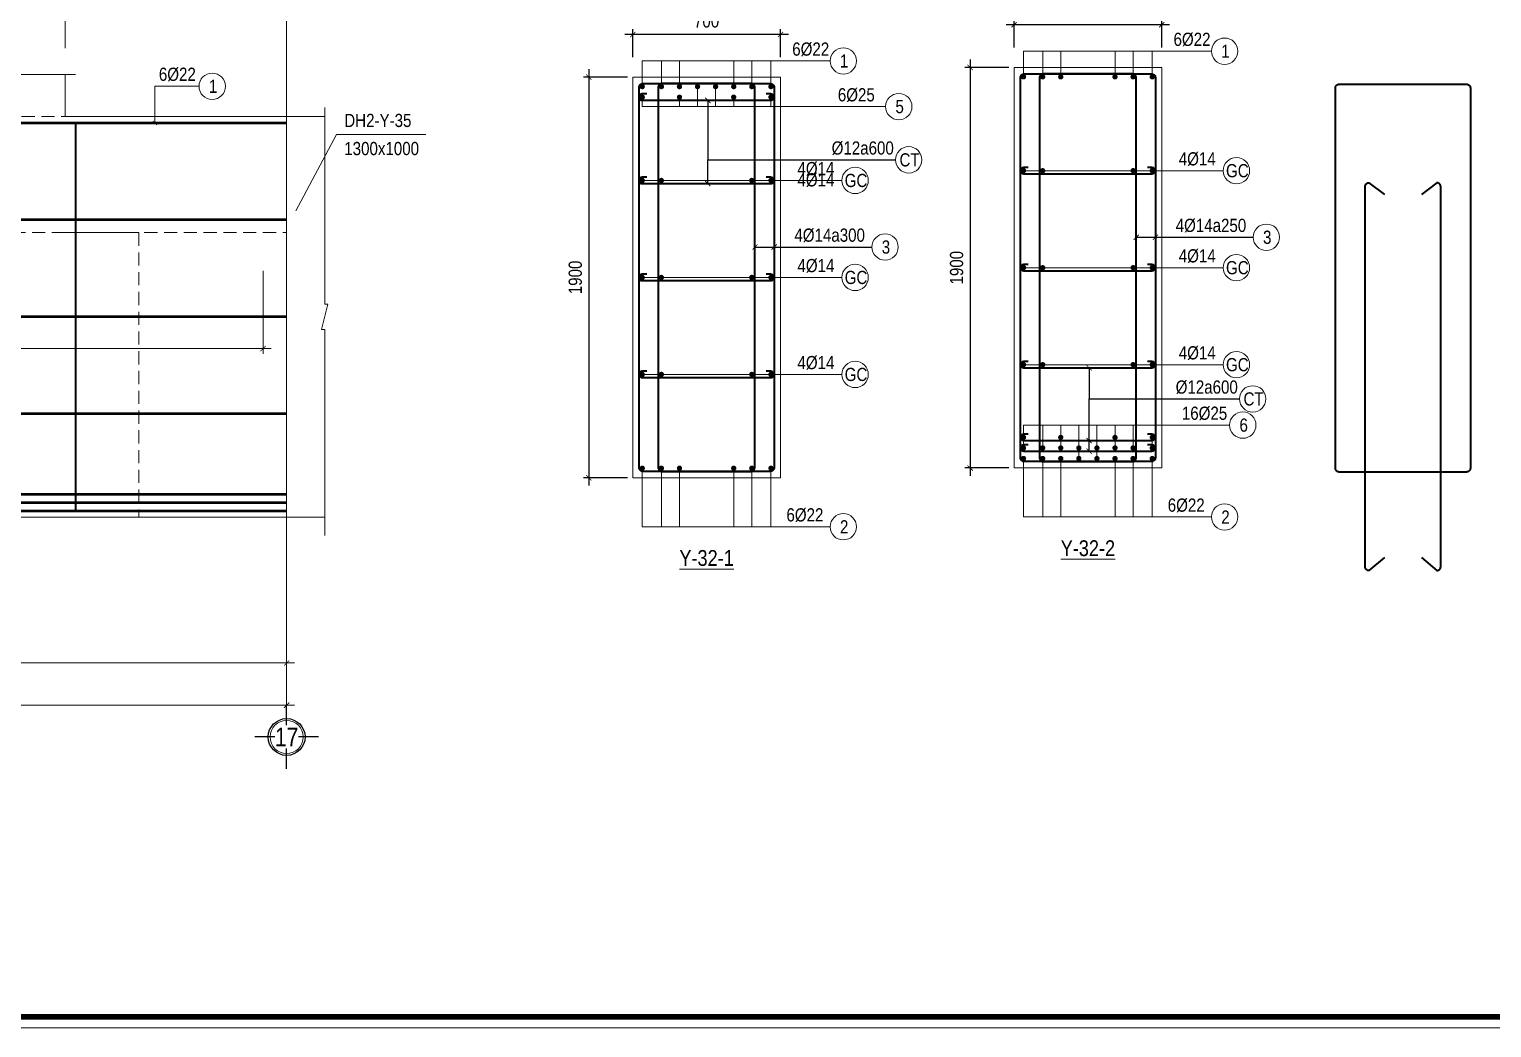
# Model space of a CAD drawing. Header units: millimetres. Extents: x 3014920 to 3563667, y -1638653 to -1356471.
# Drawn here: x 3443658 to 3450590, y -1620686 to -1615950 of the extents above; entities that cross this region are included whole.
import ezdxf
from ezdxf.enums import TextEntityAlignment as Align
from ezdxf.xclip import XClip

# ---------------------------------------------------------------- set-up
doc = ezdxf.new("R2010")
doc.units = ezdxf.units.MM
doc.header["$MEASUREMENT"] = 0
doc.header["$XCLIPFRAME"] = 0
doc.header["$PDMODE"] = 2
for name, pattern in [('6 TANG DIEN HINH 14-15$0$ACAD_ISO10W100', [18, 12, -3, 0, -3]), ('ACAD_ISO04W100', [30, 24, -3, 0, -3]), ('HIDDEN', [0.375, 0.25, -0.125])]:
    doc.linetypes.add(name, pattern=pattern)
doc.layers.get('0').update_dxf_attribs({"lineweight": 9})
doc.layers.get('Defpoints').update_dxf_attribs({"color": 10, "lineweight": 0})
for name, color, linetype, lineweight in [('2', 2, 'Continuous', 20), ('CDAI', 21, 'Continuous', 40), ('CTHEP', 50, 'Continuous', 50), ('DBAO', 90, 'Continuous', 13), ('DGIONG', 130, 'Continuous', 13), ('DMo', 9, 'HIDDEN', 9), ('KTH', 154, 'Continuous', 9), ('Net khuat', 8, 'HIDDEN', 13), ('TEXT', 7, 'Continuous', 15), ('TRUC', 251, 'ACAD_ISO04W100', 9)]:
    doc.layers.add(name, color=color, linetype=linetype, lineweight=lineweight)
doc.layers.add('8', color=8, linetype='Continuous')
doc.styles.add('HELVECONDENSE', font='VHELVCN_0.TTF')
doc.styles.add('Star-HelCon', font='VHELVCN_0.TTF')
doc.styles.add('TTP-HelCon', font='VHELVCN_0.TTF')
doc.styles.add('VNI-HELVE-CONDENSE', font='VHELVCN_0.TTF')
doc.dimstyles.new('kc-25', dxfattribs={"dimtxt": 62.5, "dimasz": 20, "dimexe": 20, "dimexo": 50, "dimgap": 25, "dimtad": 3, "dimdec": 0, "dimzin": 0, "dimdsep": 46, "dimtxsty": 'VNI-HELVE-CONDENSE', "dimblk": 'DIM', "dimcen": 2.5, "dimclrd": 256, "dimclre": 154, "dimclrt": 7, "dimaunit": 1, "dimadec": 0, "dimazin": 0, "dimtfac": 1, "dimtdec": 0, "dimtix": 1, "dimtmove": 0, "dimatfit": 3, "dimldrblk": 'DOT', "dimfxl": 1, "dimtolj": 1, "dimtzin": 0, "dimarcsym": 0})
doc.dimstyles.new('TTP-25', dxfattribs={"dimscale": 25, "dimtxt": 2.5, "dimasz": 1, "dimexe": 1, "dimexo": 1, "dimgap": 0.09, "dimtad": 0, "dimdec": 4, "dimrnd": 1, "dimzin": 9, "dimdsep": 46, "dimtxsty": 'TTP-HelCon', "dimblk": 'ARCHTICK', "dimcen": 0.09, "dimdle": 1.5, "dimclrd": 256, "dimclre": 256, "dimclrt": 7, "dimadec": 0, "dimazin": 0, "dimtfac": 1, "dimtdec": 4, "dimtmove": 0, "dimatfit": 3, "dimldrblk": 'ARCHTICK', "dimfxl": 1, "dimtvp": 1, "dimtolj": 1, "dimtzin": 0, "dimarcsym": 0})

# ---------------------------------------------------------------- blocks, each defined once
blk = doc.blocks.new('_ArchTick')
at = {"color": 0, "linetype": 'ByBlock', "const_width": 0.15}
blk.add_lwpolyline([(-0.5, -0.5), (0.5, 0.5)], dxfattribs=at)
blk = doc.blocks.new('*D1881')
at = {"layer": 'Defpoints', "color": 0, "transparency": 16777216}
for p in [(0, -2366.2), (10450, -2366.2), (10450, -2791.2)]:
    blk.add_point(p, dxfattribs=at)
at = {"layer": 'KTH', "lineweight": -2, "transparency": 16777216}
for p, q in [((0, -2391.2), (0, -2816.2)), ((10450, -2391.2), (10450, -2816.2)), ((-37.5, -2791.2), (10487.5, -2791.2))]:
    blk.add_line(p, q, dxfattribs=at)
at = {"layer": 'KTH', "lineweight": -2, "transparency": 16777216, "xscale": 25, "yscale": 25, "zscale": 25, "rotation": 180}
blk.add_blockref('_ArchTick', (0, -2791.2), dxfattribs=at)
at = {"layer": 'KTH', "lineweight": -2, "transparency": 16777216, "xscale": 25, "yscale": 25, "zscale": 25}
blk.add_blockref('_ArchTick', (10450, -2791.2), dxfattribs=at)
at = {"layer": 'KTH', "color": 7, "transparency": 16777216, "insert": (5225, -2727.4), "char_height": 62.5, "attachment_point": 5, "style": 'TTP-HelCon'}
blk.add_mtext('\\A1;10450', dxfattribs=at)
blk = doc.blocks.new('*D1883')
at = {"layer": 'Defpoints', "color": 0, "transparency": 16777216}
for p in [(5400, -1870), (10450, -2366.2), (5400, -2591.2)]:
    blk.add_point(p, dxfattribs=at)
at = {"layer": 'KTH', "lineweight": -2, "transparency": 16777216}
for p, q in [((5400, -1895), (5400, -2616.2)), ((10450, -2391.2), (10450, -2616.2)), ((10487.5, -2591.2), (5362.5, -2591.2))]:
    blk.add_line(p, q, dxfattribs=at)
at = {"layer": 'KTH', "lineweight": -2, "transparency": 16777216, "xscale": 25, "yscale": 25, "zscale": 25, "rotation": 180}
blk.add_blockref('_ArchTick', (5400, -2591.2), dxfattribs=at)
at = {"layer": 'KTH', "lineweight": -2, "transparency": 16777216, "xscale": 25, "yscale": 25, "zscale": 25}
blk.add_blockref('_ArchTick', (10450, -2591.2), dxfattribs=at)
at = {"layer": 'KTH', "color": 7, "transparency": 16777216, "insert": (7925, -2527.4), "char_height": 62.5, "attachment_point": 5, "style": 'TTP-HelCon'}
blk.add_mtext('\\A1;5050', dxfattribs=at)
blk = doc.blocks.new('*D1870')
at = {"layer": 'Defpoints', "color": 0, "transparency": 16777216}
for p in [(10338.8, -706.1), (5400, -924.3), (5400, -1100)]:
    blk.add_point(p, dxfattribs=at)
at = {"layer": 'KTH', "lineweight": -2, "transparency": 16777216}
for p, q in [((10338.8, -731.1), (10338.8, -1125)), ((5400, -949.3), (5400, -1125)), ((10376.3, -1100), (5362.5, -1100))]:
    blk.add_line(p, q, dxfattribs=at)
at = {"layer": 'KTH', "lineweight": -2, "transparency": 16777216, "xscale": 25, "yscale": 25, "zscale": 25, "rotation": 180}
blk.add_blockref('_ArchTick', (5400, -1100), dxfattribs=at)
at = {"layer": 'KTH', "lineweight": -2, "transparency": 16777216, "xscale": 25, "yscale": 25, "zscale": 25}
blk.add_blockref('_ArchTick', (10338.8, -1100), dxfattribs=at)
at = {"layer": 'KTH', "color": 7, "transparency": 16777216, "insert": (7869.4, -1030.1), "char_height": 62.5, "attachment_point": 5, "style": 'TTP-HelCon'}
blk.add_mtext('\\A1;4Þ14a250-3', dxfattribs=at)
blk = doc.blocks.new('*D1871')
at = {"layer": 'Defpoints', "color": 0, "transparency": 16777216}
for p in [(9400, 574), (9400, 300), (10450, 0)]:
    blk.add_point(p, dxfattribs=at)
at = {"layer": 'KTH', "lineweight": -2, "transparency": 16777216}
for p, q in [((10487.5, 574), (9362.5, 574)), ((9400, 325), (9400, 599)), ((10450, 25), (10450, 599))]:
    blk.add_line(p, q, dxfattribs=at)
at = {"layer": 'KTH', "lineweight": -2, "transparency": 16777216, "xscale": 25, "yscale": 25, "zscale": 25, "rotation": 180}
blk.add_blockref('_ArchTick', (9400, 574), dxfattribs=at)
at = {"layer": 'KTH', "lineweight": -2, "transparency": 16777216, "xscale": 25, "yscale": 25, "zscale": 25}
blk.add_blockref('_ArchTick', (10450, 574), dxfattribs=at)
at = {"layer": 'KTH', "color": 7, "transparency": 16777216, "insert": (9925, 637.8), "char_height": 62.5, "attachment_point": 5, "style": 'TTP-HelCon'}
blk.add_mtext('\\A1;1050', dxfattribs=at)
blk = doc.blocks.new('*D1873')
at = {"layer": 'Defpoints', "color": 0, "transparency": 16777216}
for p in [(9400, 574), (6250, 300), (9400, 300)]:
    blk.add_point(p, dxfattribs=at)
at = {"layer": 'KTH', "lineweight": -2, "transparency": 16777216}
for p, q in [((6212.5, 574), (9437.5, 574)), ((6250, 325), (6250, 599)), ((9400, 325), (9400, 599))]:
    blk.add_line(p, q, dxfattribs=at)
at = {"layer": 'KTH', "lineweight": -2, "transparency": 16777216, "xscale": 25, "yscale": 25, "zscale": 25, "rotation": 180}
blk.add_blockref('_ArchTick', (6250, 574), dxfattribs=at)
at = {"layer": 'KTH', "lineweight": -2, "transparency": 16777216, "xscale": 25, "yscale": 25, "zscale": 25}
blk.add_blockref('_ArchTick', (9400, 574), dxfattribs=at)
at = {"layer": 'KTH', "color": 7, "transparency": 16777216, "insert": (7825, 637.8), "char_height": 62.5, "attachment_point": 5, "style": 'TTP-HelCon'}
blk.add_mtext('\\A1;3150', dxfattribs=at)
blk = doc.blocks.new('dau truc')
blk.add_circle((0, 0), 180)
at = {"layer": '8'}
for p, q in [((0, 127), (0, 345)), ((-127, 0), (-345, 0)), ((0, -345), (0, -127)), ((345, 0), (127, 0))]:
    blk.add_line(p, q, dxfattribs=at)
blk.add_circle((0, 0), 200, dxfattribs=at)
at = {"layer": 'TEXT', "style": 'HELVECONDENSE'}
blk.add_attdef('A', text='', height=233, dxfattribs=at).set_placement((0, 0), align=Align.MIDDLE)
blk = doc.blocks.new('DIM')
h = blk.add_hatch(color=1)
h.paths.add_polyline_path([(0.49, 0.29, 1), (0.29, 0.49), (-0.19, 0), (0.19, 0)])
h.paths.add_polyline_path([(0.19, 0), (-0.19, 0), (-0.49, -0.29, 1), (-0.29, -0.49)])
at = {"color": 9}
for p, q in [((-0.19, 0), (-1.5, 0)), ((0.19, 0), (1.5, 0))]:
    blk.add_line(p, q, dxfattribs=at)
at = {"color": 1}
for p, q in [((-0.49, -0.29), (0.29, 0.49)), ((-0.29, -0.49), (0.49, 0.29)), ((-0.19, 0), (0.19, 0))]:
    blk.add_line(p, q, dxfattribs=at)
blk.add_arc((-0.39, -0.39), 0.138, 135, 315, dxfattribs=at)
blk = doc.blocks.new('*D487')
at = {"layer": 'Defpoints', "color": 0, "ltscale": 500, "transparency": 16777216}
for p in [(3446518.5, -1615974.6), (3446518.5, -1616107.8), (3447218.5, -1616107.8)]:
    blk.add_point(p, dxfattribs=at)
at = {"layer": 'KTH', "lineweight": -2, "ltscale": 500, "transparency": 16777216}
for p, q in [((3446518.5, -1616082.8), (3446518.5, -1615949.6)), ((3447218.5, -1616082.8), (3447218.5, -1615949.6)), ((3447256, -1615974.6), (3446481, -1615974.6))]:
    blk.add_line(p, q, dxfattribs=at)
at = {"layer": 'KTH', "lineweight": -2, "ltscale": 500, "transparency": 16777216, "xscale": 25, "yscale": 25, "zscale": 25, "rotation": 180}
blk.add_blockref('_ArchTick', (3446518.5, -1615974.6), dxfattribs=at)
at = {"layer": 'KTH', "lineweight": -2, "ltscale": 500, "transparency": 16777216, "xscale": 25, "yscale": 25, "zscale": 25}
blk.add_blockref('_ArchTick', (3447218.5, -1615974.6), dxfattribs=at)
at = {"layer": 'KTH', "color": 7, "ltscale": 500, "transparency": 16777216, "insert": (3446868.5, -1615910.8), "char_height": 62.5, "attachment_point": 5, "style": 'TTP-HelCon'}
blk.add_mtext('\\A1;700', dxfattribs=at)
blk = doc.blocks.new('*D488')
at = {"layer": 'Defpoints', "color": 0, "ltscale": 500, "transparency": 16777216}
for p in [(3448325.7, -1616130.6), (3448117.4, -1618030.6), (3448325.7, -1618030.6)]:
    blk.add_point(p, dxfattribs=at)
at = {"layer": 'KTH', "lineweight": -2, "ltscale": 500, "transparency": 16777216}
for p, q in [((3448117.4, -1616093.1), (3448117.4, -1618068.1)), ((3448300.7, -1616130.6), (3448092.4, -1616130.6)), ((3448300.7, -1618030.6), (3448092.4, -1618030.6))]:
    blk.add_line(p, q, dxfattribs=at)
at = {"layer": 'KTH', "lineweight": -2, "ltscale": 500, "transparency": 16777216, "xscale": 25, "yscale": 25, "zscale": 25}
for p, rotation in [((3448117.4, -1616130.6), 90), ((3448117.4, -1618030.6), 270)]:
    blk.add_blockref('_ArchTick', p, dxfattribs=dict(at, rotation=rotation))
at = {"layer": 'KTH', "color": 7, "ltscale": 500, "transparency": 16777216, "insert": (3448053.6, -1617080.6), "char_height": 62.5, "attachment_point": 5, "rotation": 90, "style": 'TTP-HelCon'}
blk.add_mtext('\\A1;1900', dxfattribs=at)
blk = doc.blocks.new('*D489')
at = {"layer": 'Defpoints', "color": 0, "ltscale": 500, "transparency": 16777216}
for p in [(3448325.7, -1615928.3), (3448325.7, -1616061.5), (3449025.7, -1616061.5)]:
    blk.add_point(p, dxfattribs=at)
at = {"layer": 'KTH', "lineweight": -2, "ltscale": 500, "transparency": 16777216}
for p, q in [((3449063.2, -1615928.3), (3448288.2, -1615928.3)), ((3448325.7, -1616036.5), (3448325.7, -1615903.3)), ((3449025.7, -1616036.5), (3449025.7, -1615903.3))]:
    blk.add_line(p, q, dxfattribs=at)
at = {"layer": 'KTH', "lineweight": -2, "ltscale": 500, "transparency": 16777216, "xscale": 25, "yscale": 25, "zscale": 25, "rotation": 180}
blk.add_blockref('_ArchTick', (3448325.7, -1615928.3), dxfattribs=at)
at = {"layer": 'KTH', "lineweight": -2, "ltscale": 500, "transparency": 16777216, "xscale": 25, "yscale": 25, "zscale": 25}
blk.add_blockref('_ArchTick', (3449025.7, -1615928.3), dxfattribs=at)
at = {"layer": 'KTH', "color": 7, "ltscale": 500, "transparency": 16777216, "insert": (3448675.7, -1615864.5), "char_height": 62.5, "attachment_point": 5, "style": 'TTP-HelCon'}
blk.add_mtext('\\A1;700', dxfattribs=at)
blk = doc.blocks.new('*D490')
at = {"layer": 'Defpoints', "color": 0, "ltscale": 500, "transparency": 16777216}
for p in [(3446518.5, -1616176.8), (3446310.2, -1618076.8), (3446518.5, -1618076.8)]:
    blk.add_point(p, dxfattribs=at)
at = {"layer": 'KTH', "lineweight": -2, "ltscale": 500, "transparency": 16777216}
for p, q in [((3446310.2, -1616139.3), (3446310.2, -1618114.3)), ((3446493.5, -1616176.8), (3446285.2, -1616176.8)), ((3446493.5, -1618076.8), (3446285.2, -1618076.8))]:
    blk.add_line(p, q, dxfattribs=at)
at = {"layer": 'KTH', "lineweight": -2, "ltscale": 500, "transparency": 16777216, "xscale": 25, "yscale": 25, "zscale": 25}
for p, rotation in [((3446310.2, -1616176.8), 90), ((3446310.2, -1618076.8), 270)]:
    blk.add_blockref('_ArchTick', p, dxfattribs=dict(at, rotation=rotation))
at = {"layer": 'KTH', "color": 7, "ltscale": 500, "transparency": 16777216, "insert": (3446246.4, -1617126.8), "char_height": 62.5, "attachment_point": 5, "rotation": 90, "style": 'TTP-HelCon'}
blk.add_mtext('\\A1;1900', dxfattribs=at)
blk = doc.blocks.new('*D1556')
at = {"layer": 'Defpoints', "color": 0, "transparency": 16777216}
for p in [(32600, -2312.3), (41800, -2312.3), (32600, -2813.3)]:
    blk.add_point(p, dxfattribs=at)
at = {"layer": 'KTH', "lineweight": -2, "transparency": 16777216}
for p, q in [((32600, -2337.3), (32600, -2838.3)), ((41800, -2337.3), (41800, -2838.3)), ((41837.5, -2813.3), (32562.5, -2813.3))]:
    blk.add_line(p, q, dxfattribs=at)
at = {"layer": 'KTH', "lineweight": -2, "transparency": 16777216, "xscale": 25, "yscale": 25, "zscale": 25, "rotation": 180}
blk.add_blockref('_ArchTick', (32600, -2813.3), dxfattribs=at)
at = {"layer": 'KTH', "lineweight": -2, "transparency": 16777216, "xscale": 25, "yscale": 25, "zscale": 25}
blk.add_blockref('_ArchTick', (41800, -2813.3), dxfattribs=at)
at = {"layer": 'KTH', "color": 7, "transparency": 16777216, "insert": (37200, -2749.4), "char_height": 62.5, "attachment_point": 5, "style": 'TTP-HelCon'}
blk.add_mtext('\\A1;9200', dxfattribs=at)
blk = doc.blocks.new('*D1558')
at = {"layer": 'Defpoints', "color": 0, "transparency": 16777216}
for p in [(49300, -2312.3), (57600, -2312.3), (57600, -2813.3)]:
    blk.add_point(p, dxfattribs=at)
at = {"layer": 'KTH', "lineweight": -2, "transparency": 16777216}
for p, q in [((49300, -2337.3), (49300, -2838.3)), ((57600, -2337.3), (57600, -2838.3)), ((49262.5, -2813.3), (57637.5, -2813.3))]:
    blk.add_line(p, q, dxfattribs=at)
at = {"layer": 'KTH', "lineweight": -2, "transparency": 16777216, "xscale": 25, "yscale": 25, "zscale": 25, "rotation": 180}
blk.add_blockref('_ArchTick', (49300, -2813.3), dxfattribs=at)
at = {"layer": 'KTH', "lineweight": -2, "transparency": 16777216, "xscale": 25, "yscale": 25, "zscale": 25}
blk.add_blockref('_ArchTick', (57600, -2813.3), dxfattribs=at)
at = {"layer": 'KTH', "color": 7, "transparency": 16777216, "insert": (53450, -2749.4), "char_height": 62.5, "attachment_point": 5, "style": 'TTP-HelCon'}
blk.add_mtext('\\A1;8300', dxfattribs=at)
blk = doc.blocks.new('CHG_XX_Khung ten')
blk.add_lwpolyline([(15, 579), (826, 579), (826, 15), (15, 15)], close=True)
at = {"color": 4, "linetype": 'Continuous', "const_width": 1}
blk.add_lwpolyline([(17, 577), (824, 577), (824, 17), (17, 17)], close=True, dxfattribs=at)
blk = doc.blocks.new('2Y-32')
at = {"layer": 'CDAI'}
blk.add_lwpolyline([(9449.99836, -30.01737), (9449.99836, -1870.01737)], dxfattribs=at)
at = {"layer": 'CTHEP'}
for p, q in [((10449.99117, -490), (-294.55642, -490)), ((10449.99117, -950), (-294.55642, -950)), ((10449.99117, -1410), (-294.55642, -1410)), ((-341.19187, -1870), (10449.99117, -1870))]:
    blk.add_line(p, q, dxfattribs=at)
for points in [[(-357.10992, -529.59684), (-357.10992, -30), (10449.99117, -30)], [(5399.99117, -1789.99999), (10449.99117, -1789.99999)], [(5399.99117, -1830), (10449.99117, -1830)]]:
    blk.add_lwpolyline(points, dxfattribs=at)
at = {"layer": 'DBAO', "linetype": 'Continuous'}
for p, q in [((9400, 200), (9400, 0)), ((9400.00002, 0), (10630.9478, 0))]:
    blk.add_line(p, q, dxfattribs=at)
at = {"layer": 'DBAO', "linetype": 'Continuous', "flags": 128}
blk.add_lwpolyline([(10630.9478, -1900), (-400.00883, -1900), (-400.00883, 0)], dxfattribs=at)
at = {"layer": 'DBAO'}
blk.add_lwpolyline([(10630.9478, 42.74808), (10630.9478, -890), (10645.9478, -890), (10615.9478, -1010), (10630.9478, -1010), (10630.9478, -1986.21455)], dxfattribs=at)
at = {"layer": 'DGIONG'}
for q in [(10493.71589, -446.90443), (11109.8518, -84.80535)]:
    blk.add_line((10685.70603, -84.80535), q, dxfattribs=at)
at = {"layer": 'DGIONG', "linetype": 'Continuous', "flags": 128}
blk.add_lwpolyline([(9450, 200), (8082.4132, 200), (8069.9132, 165.65653), (8044.9132, 234.34347), (8032.4132, 200), (6799.9925, 200)], dxfattribs=at)
at = {"layer": 'DGIONG'}
blk.add_circle((10097.39356, 143.92733), 62.5, dxfattribs=at)
at = {"layer": 'Net khuat', "ltscale": 250}
for p, q in [((6850, 0), (9400, 0)), ((9399.9925, 0), (9400, 0)), ((8399.88353, -549.9829), (9749.98956, -549.98529)), ((9400, -549.98684), (10449.99117, -549.98782)), ((9749.98956, -549.98529), (9749.98956, -1900))]:
    blk.add_line(p, q, dxfattribs=at)
at = {"layer": 'TRUC', "linetype": '6 TANG DIEN HINH 14-15$0$ACAD_ISO10W100', "ltscale": 1250}
blk.add_lwpolyline([(10449.99117, 378.27092), (10449.99117, -2838.84267)], dxfattribs=at)
at = {"layer": '2', "ltscale": 300}
ref = blk.add_blockref('dau truc', (10449.99117, -2942.06577), dxfattribs=dict(at, xscale=0.436713129747659, yscale=0.436713129747659, zscale=0.436713129747659))
ref.add_attrib('A', '17', dxfattribs={"layer": 'TEXT', "height": 87.5, "style": 'HELVECONDENSE'}).set_placement((10449.99117, -2942.06577), align=Align.MIDDLE)
at = {"layer": 'TEXT', "style": 'TTP-HelCon'}
for s, p in [('6Þ22', (9844.40533, 169.78028, 0)), ('DH2-Y-35', (10723.1939, -49.18299, 0)), ('1300x1000', (10723.1939, -182.52315, 0))]:
    blk.add_text(s, height=62.5, dxfattribs=at).set_placement(p)
at = {"layer": 'TEXT', "style": 'Star-HelCon'}
blk.add_text('1', height=62.5, dxfattribs=at).set_placement((10101.56023, 143.92733), align=Align.MIDDLE)
at = {"layer": 'KTH'}
for base, p1, p2, picture, middle in [((9400, 574.00461), (6249.98958, 300), (9400, 300), '*D1873', (7824.99479, 637.83794)), ((5399.99117, -2591.2455), (10449.99117, -2366.2455), (5399.99117, -1870), '*D1883', (7924.99117, -2527.41217)), ((10449.99117, -2791.20124), (-0.00883, -2366.2455), (10449.99117, -2366.2455), '*D1881', (5224.99117, -2727.36791))]:
    dim = blk.add_linear_dim(base=base, p1=p1, p2=p2, angle=180, dimstyle='TTP-25', override={"dimtmove": 1}, dxfattribs=at)
    dim.commit()
    dim.dimension.update_dxf_attribs({"geometry": picture, "text_midpoint": middle})
dim = blk.add_linear_dim(base=(9400, 574.00461), p1=(10449.99117, 0), p2=(9400, 300), dimstyle='TTP-25', override={"dimtmove": 1}, dxfattribs=at)
dim.commit()
dim.dimension.update_dxf_attribs({"geometry": '*D1871', "text_midpoint": (9924.99559, 637.83794)})
dim = blk.add_linear_dim(base=(5399.99117, -1100), p1=(10338.84177, -706.10581), p2=(5399.99117, -924.2705), angle=180, text='4Þ14a250-3', dimstyle='TTP-25', override={"dimtmove": 1}, dxfattribs=at)
dim.commit()
dim.dimension.update_dxf_attribs({"geometry": '*D1870', "text_midpoint": (7869.41647, -1030.08334)})
at = {"layer": 'DGIONG'}
blk.add_leader([(9825.89356, -30), (9825.8933, 143.92733), (10034.89356, 143.92733)], dimstyle='kc-25', override={"dimtad": 0, "dimldrblk": 'ArchTick', "dimfxl": 100, "dimarcsym": 1}, dxfattribs=at)
blk = doc.blocks.new('2Y-33')
at = {"layer": 'CTHEP'}
for p, q in [((73731.99983, -490), (6753.45448, -490)), ((73719.76007, -950), (6753.45448, -950)), ((73719.76007, -1410), (6753.45448, -1410)), ((6614.26151, -1870), (73770.00002, -1870))]:
    blk.add_line(p, q, dxfattribs=at)
blk.add_lwpolyline([(6609.38628, -529.99859), (6609.38628, -30), (73770.00002, -30), (73770.00002, -530.00001)], dxfattribs=at)
at = {"layer": 'DBAO', "linetype": 'Continuous'}
for p, q in [((49599.99999, 0.00196), (57599.99998, 0.00195)), ((6568.4461, -1900), (73799.99996, -1900))]:
    blk.add_line(p, q, dxfattribs=at)
at = {"layer": 'Net khuat', "ltscale": 250}
blk.add_line((49599.99998, -550), (57475, -550), dxfattribs=at)
at = {"layer": 'KTH'}
dim = blk.add_linear_dim(base=(32599.99998, -2813.28223), p1=(41799.99998, -2312.28223), p2=(32599.99998, -2312.28223), dimstyle='TTP-25', override={"dimtmove": 1}, dxfattribs=at)
dim.commit()
dim.dimension.update_dxf_attribs({"geometry": '*D1556', "text_midpoint": (37199.99998, -2749.44889)})
dim = blk.add_linear_dim(base=(57599.99997, -2813.28223), p1=(49299.99998, -2312.28223), p2=(57599.99997, -2312.28223), angle=180, dimstyle='TTP-25', override={"dimtmove": 1}, dxfattribs=at)
dim.commit()
dim.dimension.update_dxf_attribs({"geometry": '*D1558', "text_midpoint": (53449.99998, -2749.44889)})

msp = doc.modelspace()

# ---------------------------------------------------------------- linework, layer by layer
at = {"layer": 'CDAI', "elevation": 0}
for points in [[(3448374.40769, -1616160.55997), (3448976.90769, -1616160.55997, -0.4142135624), (3448995.65769, -1616179.30997), (3448995.65769, -1617981.80997, -0.4142135624), (3448976.90769, -1618000.55997), (3448374.40769, -1618000.55997, -0.4142135624), (3448355.65769, -1617981.80997), (3448355.65769, -1616179.30997, -0.4142135624)], [(3448886.1934, -1616160.55997), (3448465.12197, -1616160.55998, 0.4142135624), (3448446.37197, -1616179.30998), (3448446.37197, -1617981.80998, 0.4142135624), (3448465.12197, -1618000.55998), (3448886.1934, -1618000.55997, 0.4142135624), (3448904.9434, -1617981.80997), (3448904.9434, -1616179.30997, 0.4142135624)]]:
    msp.add_lwpolyline(points, format="xyb", close=True, dxfattribs=at)
at = {"layer": 'CDAI'}
for points in [[(3446567.22216, -1616206.83451), (3447169.72216, -1616206.83451, -0.4142135624), (3447188.47216, -1616225.58451), (3447188.47216, -1618028.08451, -0.4142135624), (3447169.72216, -1618046.83451), (3446567.22216, -1618046.83451, -0.4142135624), (3446548.47216, -1618028.08451), (3446548.47216, -1616225.58451, -0.4142135624)], [(3447079.00787, -1616206.83451), (3446657.93644, -1616206.83451, 0.4142135624), (3446639.18644, -1616225.58451), (3446639.18644, -1618028.08451, 0.4142135624), (3446657.93644, -1618046.83451), (3447079.00787, -1618046.83451, 0.4142135624), (3447097.75787, -1618028.08451), (3447097.75787, -1616225.58451, 0.4142135624)], [(3449867.26047, -1616209.81177), (3450469.76047, -1616209.81177, -0.4142135624), (3450488.51047, -1616228.56177), (3450488.51047, -1618031.06177, -0.4142135624), (3450469.76047, -1618049.81177), (3449867.26047, -1618049.81177, -0.4142135624), (3449848.51047, -1618031.06177), (3449848.51047, -1616228.56177, -0.4142135624)]]:
    msp.add_lwpolyline(points, format="xyb", close=True, dxfattribs=at)
for points in [[(3446585.39215, -1616256.83451), (3446563.47216, -1616256.83451, 0.4142135624), (3446548.47216, -1616271.83451, 0.4142135624), (3446563.47216, -1616286.83451), (3447173.47216, -1616286.83451, 0.4142135624), (3447188.47216, -1616271.83451, 0.4142135624), (3447173.47216, -1616256.83451), (3447151.55216, -1616256.83451)], [(3446585.39215, -1616651.8345), (3446563.47216, -1616651.8345, 0.4142135624), (3446548.47216, -1616666.8345, 0.4142135624), (3446563.47216, -1616681.8345), (3447173.47216, -1616681.8345, 0.4142135624), (3447188.47216, -1616666.8345, 0.4142135624), (3447173.47216, -1616651.8345), (3447151.55216, -1616651.8345)], [(3450080.81731, -1618454.54951), (3450007.97475, -1618517.48292, -0.4142135624), (3449989.22475, -1618498.73292), (3449989.22475, -1616696.23292, -0.4142135624), (3450007.97475, -1616677.48292), (3450080.81731, -1616733.8877)], [(3450256.20362, -1618454.54951), (3450329.04618, -1618517.48292, 0.4142135624), (3450347.79618, -1618498.73292), (3450347.79618, -1616696.23292, 0.4142135624), (3450329.04618, -1616677.48292), (3450256.20362, -1616733.8877)], [(3446585.39215, -1617111.83451), (3446563.47216, -1617111.83451, 0.4142135624), (3446548.47216, -1617126.83451, 0.4142135624), (3446563.47216, -1617141.83451), (3447173.47216, -1617141.83451, 0.4142135624), (3447188.47216, -1617126.83451, 0.4142135624), (3447173.47216, -1617111.83451), (3447151.55216, -1617111.83451)], [(3446585.39215, -1617571.8345), (3446563.47216, -1617571.8345, 0.4142135624), (3446548.47216, -1617586.8345, 0.4142135624), (3446563.47216, -1617601.8345), (3447173.47216, -1617601.8345, 0.4142135624), (3447188.47216, -1617586.8345, 0.4142135624), (3447173.47216, -1617571.8345), (3447151.55216, -1617571.8345)]]:
    msp.add_lwpolyline(points, format="xyb", dxfattribs=at)
at = {"layer": 'CDAI', "elevation": 0}
for points in [[(3448392.57768, -1616605.55997), (3448370.65769, -1616605.55997, 0.4142135624), (3448355.65769, -1616620.55997, 0.4142135624), (3448370.65769, -1616635.55997), (3448980.65769, -1616635.55997, 0.4142135624), (3448995.65769, -1616620.55997, 0.4142135624), (3448980.65769, -1616605.55997), (3448958.73769, -1616605.55997)], [(3448392.57768, -1617065.55997), (3448370.65769, -1617065.55997, 0.4142135624), (3448355.65769, -1617080.55997, 0.4142135624), (3448370.65769, -1617095.55997), (3448980.65769, -1617095.55997, 0.4142135624), (3448995.65769, -1617080.55997, 0.4142135624), (3448980.65769, -1617065.55997), (3448958.73769, -1617065.55997)], [(3448392.57768, -1617525.55997), (3448370.65769, -1617525.55997, 0.4142135624), (3448355.65769, -1617540.55997, 0.4142135624), (3448370.65769, -1617555.55997), (3448980.65769, -1617555.55997, 0.4142135624), (3448995.65769, -1617540.55997, 0.4142135624), (3448980.65769, -1617525.55997), (3448958.73769, -1617525.55997)], [(3448392.57768, -1617870.55998), (3448370.65769, -1617870.55998, 0.4142135624), (3448355.65769, -1617885.55998, 0.4142135624), (3448370.65769, -1617900.55998), (3448980.65769, -1617900.55998, 0.4142135624), (3448995.65769, -1617885.55998, 0.4142135624), (3448980.65769, -1617870.55998), (3448958.73769, -1617870.55998)], [(3448392.57768, -1617920.55998), (3448370.65769, -1617920.55998, 0.4142135624), (3448355.65769, -1617935.55998, 0.4142135624), (3448370.65769, -1617950.55998), (3448980.65769, -1617950.55998, 0.4142135624), (3448995.65769, -1617935.55998, 0.4142135624), (3448980.65769, -1617920.55998), (3448958.73769, -1617920.55998)]]:
    msp.add_lwpolyline(points, format="xyb", dxfattribs=at)
at = {"layer": 'CTHEP', "const_width": 12.5, "elevation": 0}
for points in [[(3448364.40769, -1616175.55997, 1), (3448376.90769, -1616175.55997, 1)], [(3448455.12197, -1616175.55998, -1), (3448467.62197, -1616175.55998, -1)], [(3448540.83626, -1616175.55998, -1), (3448553.33626, -1616175.55998, -1)], [(3448810.47911, -1616175.55998, 1), (3448797.97911, -1616175.55998, 1)], [(3448896.1934, -1616175.55998, 1), (3448883.6934, -1616175.55998, 1)], [(3448974.40769, -1616175.55997, 1), (3448986.90769, -1616175.55997, 1)], [(3448364.40769, -1616620.55997, 1), (3448376.90769, -1616620.55997, 1)], [(3448455.12197, -1616620.55997, 1), (3448467.62197, -1616620.55997, 1)], [(3448883.6934, -1616620.55997, 1), (3448896.1934, -1616620.55997, 1)], [(3448974.40769, -1616620.55997, 1), (3448986.90769, -1616620.55997, 1)], [(3448364.40769, -1617080.55997, 1), (3448376.90769, -1617080.55997, 1)], [(3448455.12197, -1617080.55997, 1), (3448467.62197, -1617080.55997, 1)], [(3448883.6934, -1617080.55997, 1), (3448896.1934, -1617080.55997, 1)], [(3448974.40769, -1617080.55997, 1), (3448986.90769, -1617080.55997, 1)], [(3448364.40769, -1617540.55997, 1), (3448376.90769, -1617540.55997, 1)], [(3448455.12197, -1617540.55997, 1), (3448467.62197, -1617540.55997, 1)], [(3448883.6934, -1617540.55997, 1), (3448896.1934, -1617540.55997, 1)], [(3448974.40769, -1617540.55997, 1), (3448986.90769, -1617540.55997, 1)], [(3448364.40769, -1617885.55998, -1), (3448376.90769, -1617885.55998, -1)], [(3448540.83626, -1617885.55997, 1), (3448553.33626, -1617885.55997, 1)], [(3448797.97911, -1617885.55997, 1), (3448810.47911, -1617885.55997, 1)], [(3448974.40769, -1617885.55998, -1), (3448986.90769, -1617885.55998, -1)], [(3448364.40769, -1617935.55998, -1), (3448376.90769, -1617935.55998, -1)], [(3448455.12197, -1617935.55997, 1), (3448467.62197, -1617935.55997, 1)], [(3448540.83626, -1617935.55997, 1), (3448553.33626, -1617935.55997, 1)], [(3448626.55054, -1617935.55997, 1), (3448639.05054, -1617935.55997, 1)], [(3448724.76483, -1617935.55997, -1), (3448712.26483, -1617935.55997, -1)], [(3448810.47911, -1617935.55997, -1), (3448797.97911, -1617935.55997, -1)], [(3448896.1934, -1617935.55997, -1), (3448883.6934, -1617935.55997, -1)], [(3448974.40769, -1617935.55998, -1), (3448986.90769, -1617935.55998, -1)], [(3448364.40769, -1617985.55997, 1), (3448376.90769, -1617985.55997, 1)], [(3448455.12197, -1617985.55997, 1), (3448467.62197, -1617985.55997, 1)], [(3448540.83626, -1617985.55997, 1), (3448553.33626, -1617985.55997, 1)], [(3448626.55054, -1617985.55997, 1), (3448639.05054, -1617985.55997, 1)], [(3448724.76483, -1617985.55997, -1), (3448712.26483, -1617985.55997, -1)], [(3448810.47911, -1617985.55997, -1), (3448797.97911, -1617985.55997, -1)], [(3448896.1934, -1617985.55997, -1), (3448883.6934, -1617985.55997, -1)], [(3448974.40769, -1617985.55997, 1), (3448986.90769, -1617985.55997, 1)]]:
    msp.add_lwpolyline(points, format="xyb", close=True, dxfattribs=at)
at = {"layer": 'CTHEP', "const_width": 12.5}
for points in [[(3446557.22216, -1616221.83451, 1), (3446569.72216, -1616221.83451, 1)], [(3446647.93644, -1616221.83451, -1), (3446660.43644, -1616221.83451, -1)], [(3446733.65073, -1616221.83451, -1), (3446746.15073, -1616221.83451, -1)], [(3446819.36501, -1616221.83451, -1), (3446831.86501, -1616221.83451, -1)], [(3446917.5793, -1616221.83451, 1), (3446905.0793, -1616221.83451, 1)], [(3447003.29358, -1616221.83451, 1), (3446990.79358, -1616221.83451, 1)], [(3447089.00787, -1616221.83451, 1), (3447076.50787, -1616221.83451, 1)], [(3447167.22216, -1616221.83451, 1), (3447179.72216, -1616221.83451, 1)], [(3446557.22216, -1616271.83451, 1), (3446569.72216, -1616271.83451, 1)], [(3446733.65073, -1616271.83451, -1), (3446746.15073, -1616271.83451, -1)], [(3447003.29358, -1616271.83451, 1), (3446990.79358, -1616271.83451, 1)], [(3447167.22216, -1616271.83451, 1), (3447179.72216, -1616271.83451, 1)], [(3446557.22216, -1616666.8345, 1), (3446569.72216, -1616666.8345, 1)], [(3446647.93644, -1616666.83451, 1), (3446660.43644, -1616666.83451, 1)], [(3447076.50787, -1616666.83451, 1), (3447089.00787, -1616666.83451, 1)], [(3447167.22216, -1616666.8345, 1), (3447179.72216, -1616666.8345, 1)], [(3446557.22216, -1617126.83451, 1), (3446569.72216, -1617126.83451, 1)], [(3446647.93644, -1617126.83451, 1), (3446660.43644, -1617126.83451, 1)], [(3447076.50787, -1617126.83451, 1), (3447089.00787, -1617126.83451, 1)], [(3447167.22216, -1617126.83451, 1), (3447179.72216, -1617126.83451, 1)], [(3446557.22216, -1617586.8345, 1), (3446569.72216, -1617586.8345, 1)], [(3446647.93644, -1617586.8345, 1), (3446660.43644, -1617586.8345, 1)], [(3447076.50787, -1617586.8345, 1), (3447089.00787, -1617586.8345, 1)], [(3447167.22216, -1617586.8345, 1), (3447179.72216, -1617586.8345, 1)], [(3446557.22216, -1618031.83451, 1), (3446569.72216, -1618031.83451, 1)], [(3446647.93644, -1618031.83451, 1), (3446660.43644, -1618031.83451, 1)], [(3446733.65073, -1618031.83451, 1), (3446746.15073, -1618031.83451, 1)], [(3447003.29358, -1618031.83451, -1), (3446990.79358, -1618031.83451, -1)], [(3447089.00787, -1618031.83451, -1), (3447076.50787, -1618031.83451, -1)], [(3447167.22216, -1618031.83451, 1), (3447179.72216, -1618031.83451, 1)]]:
    msp.add_lwpolyline(points, format="xyb", close=True, dxfattribs=at)
at = {"layer": 'DBAO', "elevation": 0, "flags": 128}
for points in [[(3448325.65769, -1616130.55997), (3449025.65769, -1616130.55997)], [(3449025.65769, -1616130.55997), (3449025.65769, -1618030.55997), (3448325.65769, -1618030.55997), (3448325.65769, -1616130.55997)]]:
    msp.add_lwpolyline(points, dxfattribs=at)
at = {"layer": 'DBAO', "flags": 128}
for points in [[(3446518.47216, -1616176.83451), (3447218.47216, -1616176.83451)], [(3447218.47216, -1616176.83451), (3447218.47216, -1618076.83451), (3446518.47216, -1618076.83451), (3446518.47216, -1616176.83451)]]:
    msp.add_lwpolyline(points, dxfattribs=at)
at = {"layer": 'DGIONG'}
for p, q in [((3448370.65769, -1616175.55997), (3448370.65769, -1616053.80997)), ((3448370.65769, -1616053.80997), (3449261.2542, -1616053.80997)), ((3448461.37197, -1616175.55998), (3448461.37197, -1616053.80998)), ((3448547.08626, -1616175.55998), (3448547.08626, -1616053.80998)), ((3448804.22911, -1616175.55998), (3448804.22911, -1616053.80998)), ((3448889.9434, -1616175.55998), (3448889.9434, -1616053.80998)), ((3448980.65769, -1616175.55997), (3448980.65769, -1616053.80997)), ((3446563.47216, -1616221.83451), (3446563.47216, -1616100.08451)), ((3446563.47216, -1616100.08451), (3447454.06867, -1616100.08451)), ((3446654.18644, -1616221.83451), (3446654.18644, -1616100.08451)), ((3446739.90073, -1616221.83451), (3446739.90073, -1616100.08451)), ((3446997.04358, -1616221.83451), (3446997.04358, -1616100.08451)), ((3447082.75787, -1616221.83451), (3447082.75787, -1616100.08451)), ((3447173.47216, -1616221.83451), (3447173.47216, -1616100.08451)), ((3446825.61501, -1616316.83451), (3446825.61501, -1616221.83451)), ((3446911.3293, -1616316.83451), (3446911.3293, -1616221.83451)), ((3446563.47216, -1616271.83451), (3446563.47216, -1616316.83451)), ((3446739.90073, -1616271.83451), (3446739.90073, -1616316.83451)), ((3446997.04358, -1616271.83451), (3446997.04358, -1616316.83451)), ((3447173.47216, -1616271.83451), (3447173.47216, -1616316.83451)), ((3446563.47216, -1616316.83451), (3447716.90969, -1616316.83451)), ((3448370.65769, -1616620.55997), (3449317.21875, -1616620.55997)), ((3446563.47216, -1616666.8345), (3447510.03322, -1616666.83451)), ((3446563.47216, -1617126.83451), (3447510.03322, -1617126.83451)), ((3448370.65769, -1617080.55997), (3449317.21875, -1617080.55998)), ((3448370.65769, -1617540.55997), (3449317.21875, -1617540.55997)), ((3446563.47216, -1617586.8345), (3447510.03322, -1617586.83451)), ((3448370.65769, -1617827.16397), (3449347.40907, -1617827.16397)), ((3448370.65769, -1617935.55998), (3448370.65769, -1617827.16397)), ((3448461.37197, -1617935.55997), (3448461.37197, -1617827.16397)), ((3448547.08626, -1617935.55997), (3448547.08626, -1617827.16397)), ((3448632.80054, -1617827.16397), (3448632.80054, -1617985.55997)), ((3448718.51483, -1617827.16397), (3448718.51483, -1617985.55997)), ((3448804.22911, -1617935.55997), (3448804.22911, -1617827.16397)), ((3448889.9434, -1617935.55997), (3448889.9434, -1617827.16397)), ((3448980.65769, -1617935.55998), (3448980.65769, -1617890.55997)), ((3446563.47216, -1618309.23633), (3446563.47216, -1618031.83451)), ((3446654.18644, -1618031.83451), (3446654.18644, -1618309.23633)), ((3446739.90073, -1618031.83451), (3446739.90073, -1618309.23633)), ((3446997.04358, -1618031.83451), (3446997.04358, -1618309.23633)), ((3447082.75787, -1618031.83451), (3447082.75787, -1618309.23633)), ((3447173.47216, -1618309.23633), (3447173.47216, -1618031.83451)), ((3448370.65769, -1618262.9618), (3448370.65769, -1617985.55997)), ((3448461.37197, -1617985.55998), (3448461.37197, -1618262.9618)), ((3448547.08626, -1617985.55998), (3448547.08626, -1618262.9618)), ((3448804.22911, -1617985.55998), (3448804.22911, -1618262.9618)), ((3448889.9434, -1617985.55998), (3448889.9434, -1618262.9618)), ((3448980.65769, -1618262.9618), (3448980.65769, -1617985.55997)), ((3446563.47216, -1618309.23633), (3447454.06867, -1618309.23633)), ((3448370.65769, -1618262.9618), (3449261.2542, -1618262.9618))]:
    msp.add_line(p, q, dxfattribs=at)
for centre in [(3449323.7542, -1616053.80997), (3447516.56867, -1616100.08451), (3447779.40969, -1616316.83451), (3447826.32227, -1616569.11304), (3449379.71875, -1616620.55997), (3447572.53322, -1616666.83451), (3447714.39899, -1616982.51137), (3449521.58452, -1616936.23683), (3447572.53322, -1617126.83451), (3449379.71875, -1617080.55998), (3449379.71875, -1617540.55997), (3447572.53322, -1617586.83451), (3449456.82165, -1617703.01244), (3449409.90907, -1617827.16397), (3449323.7542, -1618262.9618), (3447516.56867, -1618309.23633)]:
    msp.add_circle(centre, 62.5, dxfattribs=at)

# ---------------------------------------------------------------- block references
at = {"layer": 'DGIONG', "color": 5}
ref = msp.add_blockref('2Y-33', (3416591.05961, -1614141.41095), dxfattribs=at)
XClip(ref).set_block_clipping_path([(38551.3972354708, -3711.059322872), (55761.3654262922, 808.900912849)])
ref = msp.add_blockref('2Y-33', (3398245.94802, -1617644.23726), dxfattribs=at)
XClip(ref).set_block_clipping_path([(57027.342183786, -3686.059322872), (74237.3104430428, 951.6948019341)])
at = {"layer": 'DMo'}
ref = msp.add_blockref('2Y-32', (3434428.12284, -1616364.25683), dxfattribs=at)
XClip(ref).set_block_clipping_path([(-792.0463637137, -3172.5935), (14426.2908955785, 844.6974999998)])

# ---------------------------------------------------------------- texts
at = {"layer": 'TEXT', "style": 'TTP-HelCon'}
for s, p in [('6Þ22', (3447274.43049, -1616075.08451)), ('6Þ22', (3449081.61602, -1616028.80997)), ('6Þ25', (3447490.53043, -1616291.83451)), ('Þ12a600', (3447461.23685, -1616544.11304)), ('4Þ14', (3447299.19795, -1616641.83451)), ('4Þ14', (3449106.38348, -1616595.55997)), ('4Þ14', (3447299.19795, -1616695.16784)), ('4Þ14a250', (3449091.73622, -1616911.23683)), ('4Þ14a300', (3447284.55069, -1616957.51137)), ('4Þ14', (3449106.38348, -1617055.55998)), ('4Þ14', (3447299.19795, -1617101.83451)), ('4Þ14', (3449106.38348, -1617515.55997)), ('4Þ14', (3447299.19795, -1617561.83451)), ('Þ12a600', (3449091.73622, -1617678.01244)), ('16Þ25', (3449121.0298, -1617802.16397)), ('6Þ22', (3449054.11602, -1618237.9618)), ('6Þ22', (3447246.93049, -1618284.23633))]:
    msp.add_text(s, height=62.5, dxfattribs=at).set_placement(p)
at = {"layer": 'TEXT', "style": 'Star-HelCon'}
for s, p in [('1', (3449327.92086, -1616053.80997)), ('1', (3447520.73533, -1616100.08451)), ('5', (3447783.57636, -1616316.83451)), ('CT', (3447830.48893, -1616569.11304)), ('GC', (3447576.69989, -1616666.83451)), ('GC', (3449383.88542, -1616620.55997)), ('3', (3449525.75119, -1616936.23683)), ('3', (3447718.56566, -1616982.51137)), ('GC', (3449383.88542, -1617080.55998)), ('GC', (3447576.69989, -1617126.83451)), ('GC', (3449383.88542, -1617540.55997)), ('GC', (3447576.69989, -1617586.83451)), ('CT', (3449460.98831, -1617703.01244)), ('6', (3449414.07574, -1617827.16397)), ('2', (3449327.92086, -1618262.9618)), ('2', (3447520.73533, -1618309.23633))]:
    msp.add_text(s, height=62.5, dxfattribs=at).set_placement(p, align=Align.MIDDLE)
at = {"layer": 'TEXT', "style": 'TTP-HelCon'}
for s, p in [('%%UY-32-2', (3448675.65769, -1618448.54796)), ('%%UY-32-1', (3446868.47216, -1618494.82249))]:
    msp.add_text(s, height=75, dxfattribs=at).set_placement(p, align=Align.CENTER)

# ---------------------------------------------------------------- dimensions: what is measured, and where the dimension line sits
at = {"layer": 'KTH', "ltscale": 500}
for base, p1, p2, picture, middle in [((3446518.47216, -1615974.58451), (3447218.47216, -1616107.82256), (3446518.47216, -1616107.82256), '*D487', (3446868.47216, -1615910.75117)), ((3448325.65769, -1615928.30997), (3449025.65769, -1616061.54803), (3448325.65769, -1616061.54803), '*D489', (3448675.65769, -1615864.47664))]:
    dim = msp.add_linear_dim(base=base, p1=p1, p2=p2, dimstyle='TTP-25', dxfattribs=at)
    dim.commit()
    dim.dimension.update_dxf_attribs({"geometry": picture, "text_midpoint": middle})
for base, p1, p2, picture, middle in [((3448117.42005, -1618030.55997), (3448325.65769, -1616130.55997), (3448325.65769, -1618030.55997), '*D488', (3448053.58671, -1617080.55997)), ((3446310.23452, -1618076.83451), (3446518.47216, -1616176.83451), (3446518.47216, -1618076.83451), '*D490', (3446246.40118, -1617126.83451))]:
    dim = msp.add_linear_dim(base=base, p1=p1, p2=p2, angle=90, dimstyle='TTP-25', dxfattribs=at)
    dim.commit()
    dim.dimension.update_dxf_attribs({"geometry": picture, "text_midpoint": middle})

# ---------------------------------------------------------------- leaders
at = {"layer": 'DGIONG'}
for points in [[(3446874.11633, -1616286.83451), (3446874.11633, -1616569.11304), (3447763.82227, -1616569.11304)], [(3446874.11633, -1616681.8345), (3446874.11633, -1616569.11304), (3447763.82227, -1616569.11304)], [(3448904.9434, -1616936.23683), (3449459.08452, -1616936.23683)], [(3448995.65769, -1616936.23683), (3449459.08452, -1616936.23683)], [(3447097.75787, -1616982.51137), (3447651.89899, -1616982.51137)], [(3447188.47216, -1616982.51137), (3447651.89899, -1616982.51137)], [(3448681.30186, -1617555.55997), (3448681.30186, -1617703.01244), (3449394.32165, -1617703.01244)], [(3448681.30186, -1617950.55998), (3448681.30186, -1617703.01244), (3449394.32165, -1617703.01244)], [(3448681.30186, -1617900.55998), (3448681.30186, -1617703.01244), (3449394.32165, -1617703.01244)]]:
    msp.add_leader(points, dimstyle='TTP-25', dxfattribs=at)

# ---------------------------------------------------------------- next in the draw order: block references
at = {"color": 5, "xscale": 25.92478421704392, "yscale": 25.92478421704392, "zscale": 25.92478421704392}
msp.add_blockref('CHG_XX_Khung ten', (3432850.75435, -1621074.38806), dxfattribs=at)

doc.saveas('drawing.dxf')
